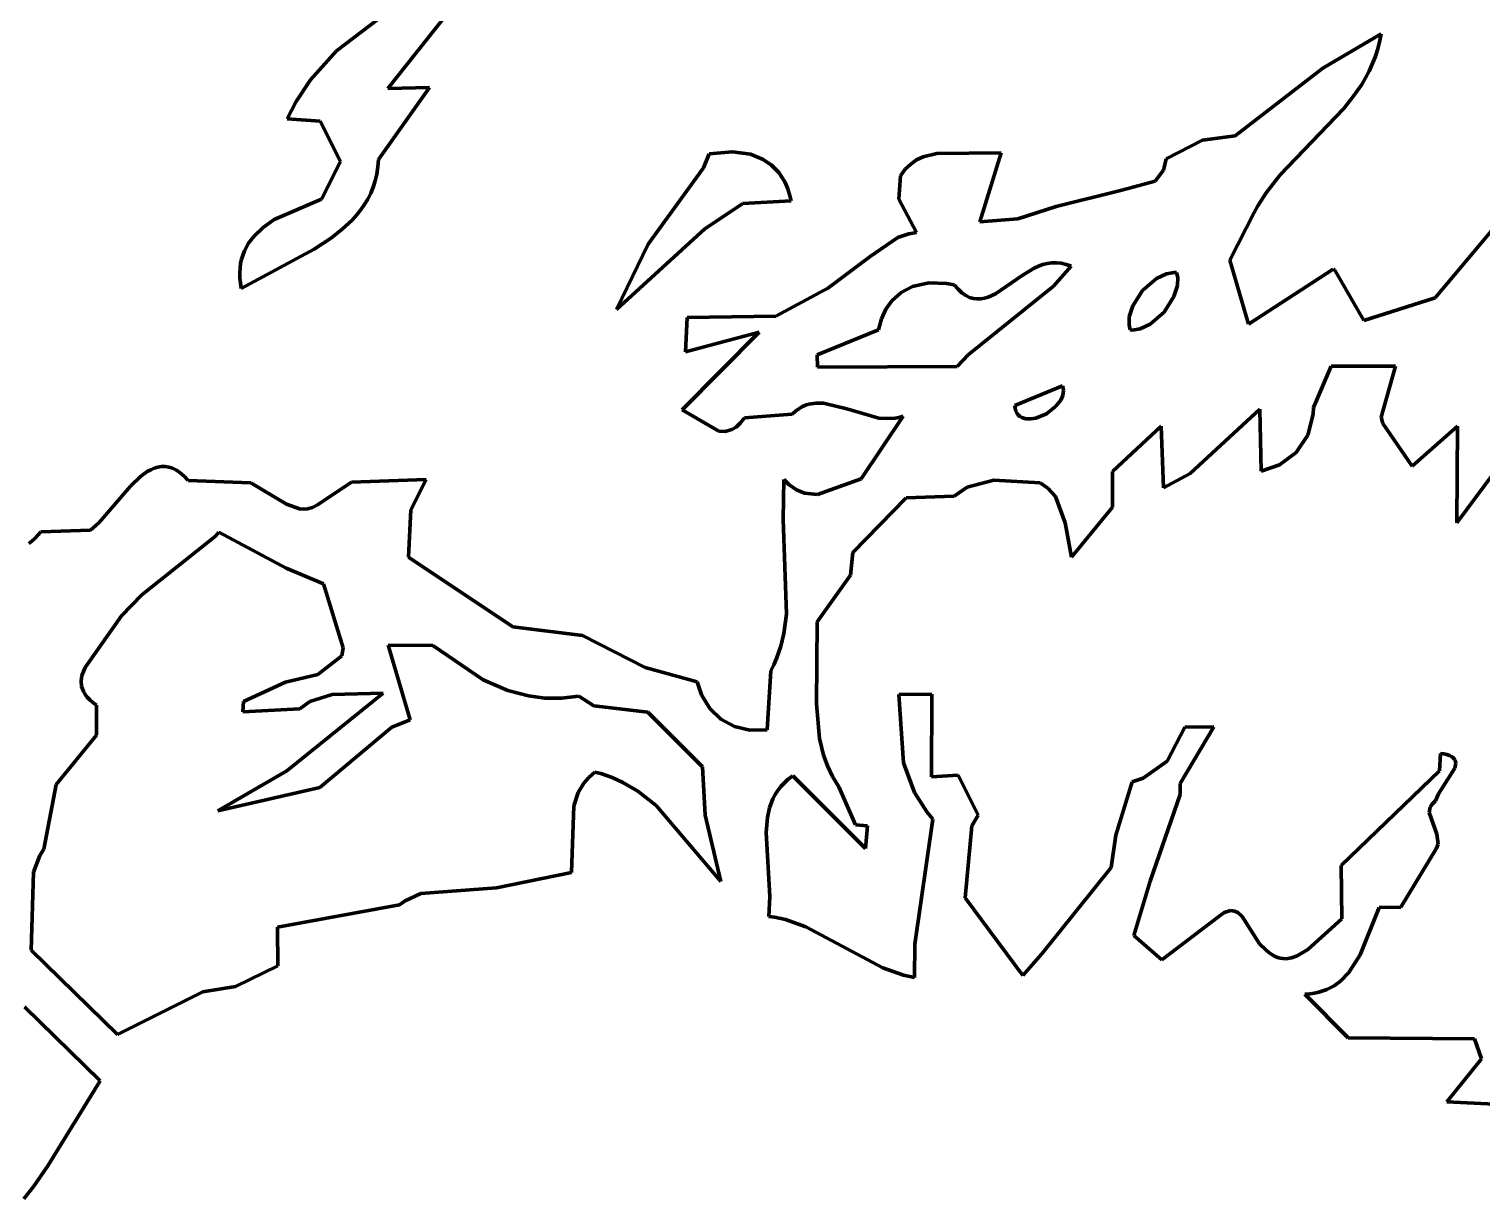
# Model space of a CAD drawing. Header units: millimetres. Extents: x 0 to 6.58, y 0 to 6.88.
# Drawn here: x 2.984 to 4.216, y 5.308 to 6.3 of the extents above; entities that cross this region are included whole.
import ezdxf

# ---------------------------------------------------------------- set-up
doc = ezdxf.new("R2010")
doc.units = ezdxf.units.MM
doc.layers.add('color#020202ff', color=7, linetype='CONTINUOUS', lineweight=100)
doc.layers.add('color#ffffffff', color=7, linetype='CONTINUOUS', lineweight=100)

msp = doc.modelspace()

# ---------------------------------------------------------------- linework, layer by layer
at = {"layer": 'color#020202ff'}
for p, q in [((3.3153, 6.3353), (3.2448, 6.2816)), ((3.2884, 6.2496), (3.3625, 6.3431)), ((4.1305, 6.2958), (4.0812, 6.2668)), ((4.1292, 6.289), (4.1305, 6.2958)), ((4.1275, 6.2825), (4.1292, 6.289)), ((3.2448, 6.2816), (3.2228, 6.2569)), ((4.1231, 6.2701), (4.1254, 6.2762)), ((4.1254, 6.2762), (4.1275, 6.2825)), ((4.0812, 6.2668), (4.0067, 6.2096)), ((4.1141, 6.2531), (4.1174, 6.2586)), ((4.1174, 6.2586), (4.1204, 6.2643)), ((4.1204, 6.2643), (4.1231, 6.2701)), ((3.2228, 6.2569), (3.2105, 6.2387)), ((3.2805, 6.1894), (3.3238, 6.2505)), ((3.3238, 6.2505), (3.2884, 6.2496)), ((4.1069, 6.2427), (4.1141, 6.2531)), ((3.2105, 6.2387), (3.2029, 6.2239)), ((4.0989, 6.2327), (4.1069, 6.2427)), ((3.2029, 6.2239), (3.231, 6.2218)), ((3.231, 6.2218), (3.2481, 6.1878)), ((4.0451, 6.1763), (4.0989, 6.2327)), ((4.0067, 6.2096), (3.979, 6.2059)), ((3.979, 6.2059), (3.9482, 6.19)), ((3.2481, 6.1878), (3.2321, 6.1558)), ((3.28, 6.1831), (3.2805, 6.1894)), ((3.5609, 6.1942), (3.556, 6.1823)), ((3.5806, 6.196), (3.5609, 6.1942)), ((3.5958, 6.1938), (3.5806, 6.196)), ((3.6067, 6.1894), (3.5958, 6.1938)), ((3.6138, 6.1846), (3.6067, 6.1894)), ((3.6199, 6.1783), (3.6138, 6.1846)), ((3.7317, 6.1855), (3.7271, 6.1811)), ((3.7367, 6.189), (3.7317, 6.1855)), ((3.7422, 6.1916), (3.7367, 6.189)), ((3.7539, 6.1945), (3.7422, 6.1916)), ((3.8083, 6.195), (3.7539, 6.1945)), ((3.7902, 6.1367), (3.8083, 6.195)), ((3.9482, 6.19), (3.9459, 6.1803)), ((3.2777, 6.1714), (3.2791, 6.1771)), ((3.2791, 6.1771), (3.28, 6.1831)), ((3.556, 6.1823), (3.5092, 6.1176)), ((3.6249, 6.1706), (3.6199, 6.1783)), ((3.7229, 6.1755), (3.7217, 6.1559)), ((3.7249, 6.1784), (3.7229, 6.1755)), ((3.7271, 6.1811), (3.7249, 6.1784)), ((3.9459, 6.1803), (3.9391, 6.171)), ((4.0331, 6.1611), (4.0451, 6.1763)), ((3.2713, 6.1558), (3.2738, 6.1608)), ((3.2738, 6.1608), (3.276, 6.166)), ((3.276, 6.166), (3.2777, 6.1714)), ((3.6275, 6.1646), (3.6249, 6.1706)), ((3.6295, 6.1579), (3.6275, 6.1646)), ((3.9107, 6.1634), (3.8549, 6.1497)), ((3.9391, 6.171), (3.9107, 6.1634)), ((4.0261, 6.1502), (4.0331, 6.1611)), ((3.2321, 6.1558), (3.192, 6.1386)), ((3.2652, 6.1465), (3.2684, 6.151)), ((3.2684, 6.151), (3.2713, 6.1558)), ((3.5571, 6.1306), (3.5893, 6.152)), ((3.5893, 6.152), (3.6302, 6.1544)), ((3.6302, 6.1544), (3.6295, 6.1579)), ((3.7217, 6.1559), (3.7366, 6.1276)), ((3.8549, 6.1497), (3.8224, 6.139)), ((4.0229, 6.1445), (4.0261, 6.1502)), ((3.192, 6.1386), (3.1826, 6.1319)), ((3.2497, 6.1303), (3.258, 6.138)), ((3.258, 6.138), (3.2617, 6.1422)), ((3.2617, 6.1422), (3.2652, 6.1465)), ((3.8224, 6.139), (3.7902, 6.1367)), ((4.0023, 6.1042), (4.0229, 6.1445)), ((4.2375, 6.1449), (4.1765, 6.0721)), ((3.1747, 6.1242), (3.1703, 6.1184)), ((3.1826, 6.1319), (3.1747, 6.1242)), ((3.2258, 6.1134), (3.2406, 6.1231)), ((3.2406, 6.1231), (3.2497, 6.1303)), ((3.4823, 6.0624), (3.5571, 6.1306)), ((3.7209, 6.1233), (3.6973, 6.1072)), ((3.73, 6.1264), (3.7209, 6.1233)), ((3.7366, 6.1276), (3.73, 6.1264)), ((3.1641, 6.0801), (3.2258, 6.1134)), ((3.1668, 6.112), (3.1643, 6.105)), ((3.1703, 6.1184), (3.1668, 6.112)), ((3.5092, 6.1176), (3.4823, 6.0624)), ((3.1635, 6.1013), (3.163, 6.0974)), ((3.1643, 6.105), (3.1635, 6.1013)), ((3.6973, 6.1072), (3.6612, 6.0801)), ((3.8364, 6.0974), (3.84, 6.099)), ((3.84, 6.099), (3.8437, 6.1003)), ((3.8437, 6.1003), (3.8474, 6.1013)), ((3.8474, 6.1013), (3.8513, 6.1018)), ((3.8513, 6.1018), (3.8552, 6.1019)), ((3.8677, 6.0989), (3.8529, 6.0822)), ((3.8552, 6.1019), (3.8593, 6.1015)), ((3.8593, 6.1015), (3.8634, 6.1005)), ((3.8634, 6.1005), (3.8677, 6.0989)), ((4.0182, 6.0499), (4.0023, 6.1042)), ((3.163, 6.0974), (3.1628, 6.0933)), ((3.1628, 6.0933), (3.1628, 6.0891)), ((3.1628, 6.0891), (3.1633, 6.0847)), ((3.8036, 6.0757), (3.8261, 6.0912)), ((3.8261, 6.0912), (3.8364, 6.0974)), ((3.9283, 6.0785), (3.9401, 6.0885)), ((3.9401, 6.0885), (3.9487, 6.0925)), ((3.9487, 6.0925), (3.9551, 6.0937)), ((3.9551, 6.0937), (3.9572, 6.0937)), ((3.9572, 6.0937), (3.9581, 6.0894)), ((3.9581, 6.0894), (3.9578, 6.0825)), ((4.0898, 6.0966), (4.0182, 6.0499)), ((4.0914, 6.0957), (4.0898, 6.0966)), ((4.1158, 6.053), (4.0914, 6.0957)), ((3.1633, 6.0847), (3.1641, 6.0801)), ((3.6582, 6.0788), (3.6173, 6.0565)), ((3.6612, 6.0801), (3.6582, 6.0788)), ((3.7156, 6.0695), (3.7236, 6.0767)), ((3.7236, 6.0767), (3.7333, 6.0817)), ((3.7333, 6.0817), (3.747, 6.0848)), ((3.747, 6.0848), (3.7621, 6.0844)), ((3.7621, 6.0844), (3.7685, 6.0832)), ((3.7685, 6.0832), (3.7718, 6.0795)), ((3.7718, 6.0795), (3.7751, 6.0765)), ((3.7751, 6.0765), (3.7784, 6.0742)), ((3.7784, 6.0742), (3.7816, 6.0726)), ((3.8529, 6.0822), (3.7803, 6.0238)), ((3.7973, 6.0728), (3.8036, 6.0757)), ((3.9199, 6.0655), (3.9283, 6.0785)), ((3.9578, 6.0825), (3.9549, 6.0732)), ((3.7068, 6.0544), (3.7106, 6.0626)), ((3.7106, 6.0626), (3.7156, 6.0695)), ((3.7816, 6.0726), (3.7848, 6.0716)), ((3.7848, 6.0716), (3.7879, 6.0712)), ((3.7879, 6.0712), (3.7911, 6.0713)), ((3.7911, 6.0713), (3.7942, 6.0718)), ((3.7942, 6.0718), (3.7973, 6.0728)), ((3.917, 6.0562), (3.9199, 6.0655)), ((3.9549, 6.0732), (3.9465, 6.06)), ((4.1765, 6.0721), (4.1158, 6.053)), ((3.5421, 6.0556), (3.5406, 6.0265)), ((3.6173, 6.0565), (3.5421, 6.0556)), ((3.7043, 6.045), (3.7068, 6.0544)), ((3.9168, 6.0494), (3.917, 6.0562)), ((3.9177, 6.045), (3.9168, 6.0494)), ((3.9348, 6.0499), (3.9262, 6.0459)), ((3.9465, 6.06), (3.9348, 6.0499)), ((3.6031, 6.0432), (3.538, 5.9772)), ((3.5406, 6.0265), (3.6031, 6.0432)), ((3.6524, 6.0238), (3.7043, 6.045)), ((3.9198, 6.0449), (3.9177, 6.045)), ((3.9262, 6.0459), (3.9198, 6.0449)), ((3.6526, 6.0133), (3.6524, 6.0238)), ((3.7712, 6.014), (3.6526, 6.0133)), ((3.7803, 6.0238), (3.7712, 6.014)), ((4.0733, 5.9792), (4.0882, 6.0143)), ((4.0882, 6.0143), (4.1428, 6.0143)), ((4.1428, 6.0143), (4.1307, 5.9709)), ((3.82, 5.9808), (3.8605, 5.9975)), ((3.8606, 5.9894), (3.8589, 5.9855)), ((3.8605, 5.9975), (3.861, 5.9955)), ((3.8612, 5.9935), (3.8606, 5.9894)), ((3.861, 5.9955), (3.8612, 5.9935)), ((3.538, 5.9772), (3.5689, 5.9593)), ((3.6312, 5.9736), (3.6339, 5.9761)), ((3.6339, 5.9761), (3.6367, 5.9782)), ((3.6367, 5.9782), (3.6395, 5.9799)), ((3.6395, 5.9799), (3.6424, 5.9811)), ((3.6424, 5.9811), (3.6454, 5.9821)), ((3.6454, 5.9821), (3.6515, 5.983)), ((3.6515, 5.983), (3.6578, 5.9828)), ((3.6578, 5.9828), (3.6775, 5.978)), ((3.6775, 5.978), (3.7048, 5.9703)), ((3.8203, 5.9784), (3.82, 5.9808)), ((3.8209, 5.9762), (3.8203, 5.9784)), ((3.8218, 5.9744), (3.8209, 5.9762)), ((3.8546, 5.98), (3.8468, 5.974)), ((3.8589, 5.9855), (3.8546, 5.98)), ((3.9686, 5.9232), (4.0276, 5.9778)), ((4.0276, 5.9778), (4.0289, 5.9254)), ((4.0729, 5.9736), (4.0733, 5.9792)), ((3.5799, 5.9606), (3.5836, 5.9627)), ((3.5836, 5.9627), (3.5872, 5.966)), ((3.5872, 5.966), (3.5908, 5.9704)), ((3.5908, 5.9704), (3.6312, 5.9736)), ((3.7252, 5.9718), (3.6896, 5.9189)), ((3.7048, 5.9703), (3.7117, 5.9698)), ((3.7117, 5.9698), (3.7185, 5.9702)), ((3.7185, 5.9702), (3.7218, 5.9708)), ((3.7218, 5.9708), (3.7252, 5.9718)), ((3.8229, 5.9729), (3.8218, 5.9744)), ((3.8243, 5.9716), (3.8229, 5.9729)), ((3.8258, 5.9707), (3.8243, 5.9716)), ((3.8294, 5.9696), (3.8258, 5.9707)), ((3.8335, 5.9695), (3.8294, 5.9696)), ((3.8379, 5.9703), (3.8335, 5.9695)), ((3.8468, 5.974), (3.8379, 5.9703)), ((3.9027, 5.9251), (3.9441, 5.9635)), ((3.9441, 5.9635), (3.946, 5.9112)), ((4.0683, 5.9558), (4.0729, 5.9736)), ((4.1307, 5.9709), (4.1321, 5.9656)), ((4.1321, 5.9656), (4.1569, 5.9295)), ((4.1569, 5.9295), (4.1954, 5.9634)), ((4.1954, 5.9634), (4.1948, 5.8814)), ((3.5689, 5.9593), (3.5744, 5.959)), ((3.5744, 5.959), (3.5799, 5.9606)), ((4.0586, 5.9412), (4.0683, 5.9558)), ((4.0444, 5.9307), (4.0586, 5.9412)), ((3.0873, 5.9265), (3.0844, 5.9249)), ((3.0903, 5.9278), (3.0873, 5.9265)), ((3.0934, 5.9287), (3.0903, 5.9278)), ((3.0964, 5.9292), (3.0934, 5.9287)), ((3.0995, 5.9292), (3.0964, 5.9292)), ((3.1027, 5.9287), (3.0995, 5.9292)), ((3.1058, 5.9277), (3.1027, 5.9287)), ((3.1091, 5.9261), (3.1058, 5.9277)), ((3.1123, 5.9239), (3.1091, 5.9261)), ((4.0289, 5.9254), (4.0444, 5.9307)), ((3.0786, 5.9207), (3.0701, 5.9126)), ((3.0844, 5.9249), (3.0786, 5.9207)), ((3.1157, 5.921), (3.1123, 5.9239)), ((3.119, 5.9175), (3.1157, 5.921)), ((3.1722, 5.9154), (3.119, 5.9175)), ((3.2025, 5.8973), (3.1722, 5.9154)), ((3.2576, 5.9159), (3.2286, 5.8967)), ((3.3208, 5.9182), (3.2576, 5.9159)), ((3.3079, 5.8925), (3.3208, 5.9182)), ((3.6241, 5.9182), (3.6236, 5.8844)), ((3.6283, 5.9141), (3.6241, 5.9182)), ((3.6348, 5.9095), (3.6283, 5.9141)), ((3.6896, 5.9189), (3.6528, 5.9055)), ((3.7797, 5.9117), (3.8021, 5.9177)), ((3.8021, 5.9177), (3.8416, 5.9154)), ((3.8416, 5.9154), (3.8481, 5.911)), ((3.9028, 5.8948), (3.9027, 5.9251)), ((3.946, 5.9112), (3.9686, 5.9232)), ((4.1948, 5.8814), (4.2268, 5.9243)), ((3.0701, 5.9126), (3.0437, 5.8819)), ((3.6415, 5.9067), (3.6348, 5.9095)), ((3.6528, 5.9055), (3.6415, 5.9067)), ((3.6827, 5.8563), (3.7279, 5.9026)), ((3.7279, 5.9026), (3.7686, 5.9041)), ((3.7686, 5.9041), (3.7797, 5.9117)), ((3.8481, 5.911), (3.8545, 5.9039)), ((3.8545, 5.9039), (3.8626, 5.8814)), ((3.2143, 5.8931), (3.2025, 5.8973)), ((3.2203, 5.8933), (3.2143, 5.8931)), ((3.2245, 5.8945), (3.2203, 5.8933)), ((3.2286, 5.8967), (3.2245, 5.8945)), ((3.3059, 5.8524), (3.3079, 5.8925)), ((3.8679, 5.8523), (3.9028, 5.8948)), ((3.0386, 5.8772), (3.0361, 5.8753)), ((3.0437, 5.8819), (3.0386, 5.8772)), ((3.6236, 5.8844), (3.6263, 5.8042)), ((3.8626, 5.8814), (3.8679, 5.8523)), ((2.9865, 5.866), (2.9839, 5.864)), ((2.9891, 5.8682), (2.9865, 5.866)), ((2.9917, 5.8709), (2.9891, 5.8682)), ((2.9942, 5.8738), (2.9917, 5.8709)), ((3.0361, 5.8753), (2.9942, 5.8738)), ((3.0798, 5.8206), (3.1422, 5.8703)), ((3.1422, 5.8703), (3.145, 5.8735)), ((3.145, 5.8735), (3.2021, 5.843)), ((3.3944, 5.7932), (3.3059, 5.8524)), ((3.6806, 5.8372), (3.6827, 5.8563)), ((3.2021, 5.843), (3.2339, 5.8297)), ((3.2339, 5.8297), (3.2506, 5.7756)), ((3.6524, 5.7976), (3.6806, 5.8372)), ((3.0624, 5.8028), (3.0798, 5.8206)), ((3.0552, 5.7923), (3.0624, 5.8028)), ((3.6263, 5.8042), (3.6241, 5.7876)), ((3.0316, 5.7588), (3.0539, 5.7901)), ((3.0539, 5.7901), (3.0552, 5.7923)), ((3.4534, 5.7861), (3.3944, 5.7932)), ((3.6517, 5.728), (3.6524, 5.7976)), ((3.3074, 5.7146), (3.2885, 5.7779)), ((3.2885, 5.7779), (3.3265, 5.7776)), ((3.3265, 5.7776), (3.3692, 5.7485)), ((3.5065, 5.7588), (3.4534, 5.7861)), ((3.6241, 5.7876), (3.6215, 5.7769)), ((3.2494, 5.7689), (3.2289, 5.753)), ((3.2506, 5.7756), (3.2494, 5.7689)), ((3.6178, 5.7664), (3.6156, 5.7612)), ((3.6215, 5.7769), (3.6178, 5.7664)), ((3.0289, 5.752), (3.0316, 5.7588)), ((3.5505, 5.7468), (3.5065, 5.7588)), ((3.613, 5.7561), (3.61, 5.7061)), ((3.6156, 5.7612), (3.613, 5.7561)), ((3.0283, 5.7475), (3.0289, 5.752)), ((3.0287, 5.7429), (3.0283, 5.7475)), ((3.0294, 5.7407), (3.0287, 5.7429)), ((3.2016, 5.7464), (3.1661, 5.73)), ((3.2289, 5.753), (3.2016, 5.7464)), ((3.3692, 5.7485), (3.3901, 5.7394)), ((3.5543, 5.7358), (3.5505, 5.7468)), ((3.0304, 5.7384), (3.0294, 5.7407)), ((3.0317, 5.7361), (3.0304, 5.7384)), ((3.0335, 5.7338), (3.0317, 5.7361)), ((3.0356, 5.7315), (3.0335, 5.7338)), ((3.0382, 5.7292), (3.0356, 5.7315)), ((3.0412, 5.7269), (3.0382, 5.7292)), ((3.1661, 5.73), (3.1653, 5.7212)), ((3.2844, 5.7371), (3.2026, 5.6712)), ((3.2137, 5.7239), (3.2223, 5.73)), ((3.2223, 5.73), (3.2412, 5.7359)), ((3.2412, 5.7359), (3.2844, 5.7371)), ((3.3901, 5.7394), (3.4077, 5.7348)), ((3.4077, 5.7348), (3.4214, 5.733)), ((3.4214, 5.733), (3.4356, 5.7329)), ((3.4356, 5.7329), (3.4504, 5.7346)), ((3.4504, 5.7346), (3.4629, 5.7265)), ((3.5614, 5.7241), (3.5543, 5.7358)), ((3.7495, 5.7362), (3.7217, 5.736)), ((3.7217, 5.736), (3.7257, 5.6781)), ((3.7494, 5.6663), (3.7495, 5.7362)), ((3.0412, 5.7016), (3.0412, 5.7269)), ((3.1653, 5.7212), (3.2137, 5.7239)), ((3.4629, 5.7265), (3.5088, 5.7209)), ((3.5088, 5.7209), (3.5551, 5.6748)), ((3.5708, 5.715), (3.5614, 5.7241)), ((3.6543, 5.6987), (3.6517, 5.728)), ((3.2307, 5.6572), (3.2918, 5.7083)), ((3.2918, 5.7083), (3.3074, 5.7146)), ((3.5822, 5.7088), (3.5708, 5.715)), ((3.5953, 5.7058), (3.5822, 5.7088)), ((3.61, 5.7061), (3.5953, 5.7058)), ((3.9641, 5.7083), (3.9492, 5.6794)), ((3.9602, 5.6606), (3.9886, 5.7087)), ((3.9886, 5.7087), (3.9641, 5.7083)), ((3.007, 5.6597), (3.0412, 5.7016)), ((3.6577, 5.6846), (3.6543, 5.6987)), ((3.6611, 5.6754), (3.6577, 5.6846)), ((3.9492, 5.6794), (3.9287, 5.6651)), ((4.1809, 5.6861), (4.18, 5.6712)), ((4.1838, 5.6857), (4.1809, 5.6861)), ((4.1863, 5.6851), (4.1838, 5.6857)), ((4.1884, 5.6844), (4.1863, 5.6851)), ((4.1901, 5.6835), (4.1884, 5.6844)), ((4.1915, 5.6826), (4.1901, 5.6835)), ((4.1926, 5.6816), (4.1915, 5.6826)), ((4.1933, 5.6804), (4.1926, 5.6816)), ((4.1939, 5.6779), (4.1933, 5.6804)), ((3.2026, 5.6712), (3.1443, 5.6373)), ((3.4638, 5.6702), (3.4587, 5.6657)), ((3.4689, 5.6689), (3.4638, 5.6702)), ((3.4786, 5.6656), (3.4689, 5.6689)), ((3.5551, 5.6748), (3.5574, 5.6337)), ((3.6279, 5.6643), (3.6317, 5.6671)), ((3.6317, 5.6671), (3.6934, 5.6055)), ((3.6654, 5.6664), (3.6611, 5.6754)), ((3.7257, 5.6781), (3.7349, 5.653)), ((3.7719, 5.6675), (3.7494, 5.6663)), ((3.7888, 5.6336), (3.7719, 5.6675)), ((4.18, 5.6712), (4.0967, 5.5911)), ((4.1792, 5.6519), (4.1932, 5.6736)), ((4.1932, 5.6736), (4.1939, 5.6779)), ((2.9967, 5.6048), (3.007, 5.6597)), ((3.1443, 5.6373), (3.2307, 5.6572)), ((3.4545, 5.6609), (3.4498, 5.653)), ((3.4587, 5.6657), (3.4545, 5.6609)), ((3.4877, 5.6615), (3.4786, 5.6656)), ((3.5004, 5.654), (3.4877, 5.6615)), ((3.6168, 5.6512), (3.619, 5.6547)), ((3.619, 5.6547), (3.6216, 5.658)), ((3.6216, 5.658), (3.6246, 5.6612)), ((3.6246, 5.6612), (3.6279, 5.6643)), ((3.6707, 5.6577), (3.6654, 5.6664)), ((3.685, 5.6256), (3.6707, 5.6577)), ((3.9194, 5.6621), (3.9056, 5.6168)), ((3.9287, 5.6651), (3.9194, 5.6621)), ((3.9602, 5.6513), (3.9602, 5.6606)), ((3.4498, 5.653), (3.446, 5.6415)), ((3.5158, 5.6419), (3.5004, 5.654)), ((3.612, 5.6398), (3.6149, 5.6475)), ((3.6149, 5.6475), (3.6168, 5.6512)), ((3.7349, 5.653), (3.7453, 5.6365)), ((3.9346, 5.5777), (3.9602, 5.6513)), ((4.1721, 5.6404), (4.1738, 5.6431)), ((4.1738, 5.6431), (4.1766, 5.6458)), ((4.1766, 5.6458), (4.1792, 5.6519)), ((3.446, 5.6415), (3.4442, 5.5852)), ((3.5706, 5.5776), (3.5158, 5.6419)), ((3.5574, 5.6337), (3.5706, 5.5776)), ((3.6091, 5.6189), (3.6102, 5.6317)), ((3.6102, 5.6317), (3.612, 5.6398)), ((3.7504, 5.6302), (3.7353, 5.5243)), ((3.7453, 5.6365), (3.7504, 5.6302)), ((3.7836, 5.6248), (3.7888, 5.6336)), ((4.1712, 5.6361), (4.1721, 5.6404)), ((4.1778, 5.6175), (4.1712, 5.6361)), ((3.6122, 5.5648), (3.6091, 5.6189)), ((3.6951, 5.6246), (3.685, 5.6256)), ((3.6934, 5.6055), (3.6951, 5.6246)), ((3.7779, 5.5637), (3.7836, 5.6248)), ((3.9056, 5.6168), (3.9018, 5.5893)), ((4.1772, 5.6051), (4.1789, 5.6091)), ((4.1789, 5.6091), (4.1778, 5.6175)), ((2.9878, 5.5855), (2.9934, 5.5995)), ((2.9934, 5.5995), (2.9967, 5.6048)), ((4.1472, 5.5557), (4.1772, 5.6051)), ((2.986, 5.5192), (2.9878, 5.5855)), ((3.4442, 5.5852), (3.3804, 5.572)), ((3.9018, 5.5893), (3.843, 5.5163)), ((4.0967, 5.5911), (4.0973, 5.546)), ((3.3804, 5.572), (3.3163, 5.5672)), ((3.921, 5.5316), (3.9346, 5.5777)), ((3.2981, 5.5577), (3.1947, 5.5389)), ((3.303, 5.5612), (3.2981, 5.5577)), ((3.3163, 5.5672), (3.303, 5.5612)), ((3.6115, 5.5479), (3.6122, 5.5648)), ((3.8269, 5.4979), (3.7779, 5.5637)), ((3.6162, 5.5473), (3.6115, 5.5479)), ((3.6254, 5.5453), (3.6162, 5.5473)), ((3.6429, 5.5392), (3.6254, 5.5453)), ((3.9929, 5.5479), (3.9445, 5.511)), ((3.9952, 5.5496), (3.9929, 5.5479)), ((3.9972, 5.5509), (3.9952, 5.5496)), ((3.9992, 5.5518), (3.9972, 5.5509)), ((4.0011, 5.5525), (3.9992, 5.5518)), ((4.0028, 5.5528), (4.0011, 5.5525)), ((4.0061, 5.5525), (4.0028, 5.5528)), ((4.009, 5.5513), (4.0061, 5.5525)), ((4.0128, 5.5479), (4.009, 5.5513)), ((4.0274, 5.5247), (4.0128, 5.5479)), ((4.0973, 5.546), (4.0685, 5.52)), ((4.1128, 5.5153), (4.129, 5.5555)), ((4.129, 5.5555), (4.1472, 5.5557)), ((3.1947, 5.5389), (3.195, 5.506)), ((3.7082, 5.5043), (3.6429, 5.5392)), ((3.9445, 5.511), (3.921, 5.5316)), ((3.0592, 5.4477), (2.986, 5.5192)), ((3.7353, 5.5243), (3.7348, 5.4962)), ((4.0329, 5.5195), (4.0274, 5.5247)), ((4.0354, 5.5174), (4.0329, 5.5195)), ((4.0685, 5.52), (4.0594, 5.5145)), ((3.843, 5.5163), (3.8269, 5.4979)), ((4.0378, 5.5156), (4.0354, 5.5174)), ((4.0402, 5.5143), (4.0378, 5.5156)), ((4.0427, 5.5132), (4.0402, 5.5143)), ((4.0451, 5.5126), (4.0427, 5.5132)), ((4.0499, 5.5121), (4.0451, 5.5126)), ((4.0547, 5.5128), (4.0499, 5.5121)), ((4.0594, 5.5145), (4.0547, 5.5128)), ((4.1033, 5.5004), (4.1128, 5.5153)), ((3.195, 5.506), (3.1593, 5.4884)), ((3.7257, 5.4982), (3.7082, 5.5043)), ((3.7348, 5.4962), (3.7257, 5.4982)), ((4.0961, 5.4931), (4.1033, 5.5004)), ((3.1316, 5.484), (3.0592, 5.4477)), ((3.1593, 5.4884), (3.1316, 5.484)), ((4.066, 5.4821), (4.0701, 5.4823)), ((4.1027, 5.4451), (4.066, 5.4821)), ((4.0701, 5.4823), (4.074, 5.4828)), ((4.074, 5.4828), (4.0777, 5.4836)), ((4.0777, 5.4836), (4.0846, 5.4859)), ((4.0846, 5.4859), (4.0907, 5.4891)), ((4.0907, 5.4891), (4.0961, 5.4931)), ((2.9804, 5.4713), (3.0443, 5.4085)), ((4.2096, 5.4442), (4.1027, 5.4451)), ((4.2157, 5.4272), (4.2096, 5.4442)), ((4.1863, 5.3907), (4.2157, 5.4272)), ((3.0443, 5.4085), (3.0001, 5.3365)), ((4.2383, 5.3883), (4.1863, 5.3907)), ((3.0001, 5.3365), (2.9883, 5.3192)), ((2.9883, 5.3192), (2.9797, 5.3085))]:
    msp.add_line(p, q, dxfattribs=at)
at = {"layer": 'color#ffffffff'}
for p, q in [((3.2448, 6.2816), (3.3153, 6.3353)), ((3.3625, 6.3431), (3.2884, 6.2496)), ((4.0812, 6.2668), (4.1305, 6.2958)), ((4.1305, 6.2958), (4.1292, 6.289)), ((4.1292, 6.289), (4.1275, 6.2825)), ((3.2228, 6.2569), (3.2448, 6.2816)), ((4.1254, 6.2762), (4.1231, 6.2701)), ((4.1275, 6.2825), (4.1254, 6.2762)), ((4.0067, 6.2096), (4.0812, 6.2668)), ((4.1174, 6.2586), (4.1141, 6.2531)), ((4.1204, 6.2643), (4.1174, 6.2586)), ((4.1231, 6.2701), (4.1204, 6.2643)), ((3.2105, 6.2387), (3.2228, 6.2569)), ((3.3238, 6.2505), (3.2805, 6.1894)), ((3.2884, 6.2496), (3.3238, 6.2505)), ((4.1141, 6.2531), (4.1069, 6.2427)), ((3.2029, 6.2239), (3.2105, 6.2387)), ((4.1069, 6.2427), (4.0989, 6.2327)), ((3.231, 6.2218), (3.2029, 6.2239)), ((3.2481, 6.1878), (3.231, 6.2218)), ((4.0989, 6.2327), (4.0451, 6.1763)), ((3.979, 6.2059), (4.0067, 6.2096)), ((3.9482, 6.19), (3.979, 6.2059)), ((3.2321, 6.1558), (3.2481, 6.1878)), ((3.2805, 6.1894), (3.28, 6.1831)), ((3.556, 6.1823), (3.5609, 6.1942)), ((3.5609, 6.1942), (3.5806, 6.196)), ((3.5806, 6.196), (3.5958, 6.1938)), ((3.5958, 6.1938), (3.6067, 6.1894)), ((3.6067, 6.1894), (3.6138, 6.1846)), ((3.6138, 6.1846), (3.6199, 6.1783)), ((3.7271, 6.1811), (3.7317, 6.1855)), ((3.7317, 6.1855), (3.7367, 6.189)), ((3.7367, 6.189), (3.7422, 6.1916)), ((3.7422, 6.1916), (3.7539, 6.1945)), ((3.7539, 6.1945), (3.8083, 6.195)), ((3.8083, 6.195), (3.7902, 6.1367)), ((3.9459, 6.1803), (3.9482, 6.19)), ((3.2791, 6.1771), (3.2777, 6.1714)), ((3.28, 6.1831), (3.2791, 6.1771)), ((3.5092, 6.1176), (3.556, 6.1823)), ((3.6199, 6.1783), (3.6249, 6.1706)), ((3.7217, 6.1559), (3.7229, 6.1755)), ((3.7229, 6.1755), (3.7249, 6.1784)), ((3.7249, 6.1784), (3.7271, 6.1811)), ((3.9391, 6.171), (3.9459, 6.1803)), ((4.0451, 6.1763), (4.0331, 6.1611)), ((3.2738, 6.1608), (3.2713, 6.1558)), ((3.276, 6.166), (3.2738, 6.1608)), ((3.2777, 6.1714), (3.276, 6.166)), ((3.6249, 6.1706), (3.6275, 6.1646)), ((3.6275, 6.1646), (3.6295, 6.1579)), ((3.8549, 6.1497), (3.9107, 6.1634)), ((3.9107, 6.1634), (3.9391, 6.171)), ((4.0331, 6.1611), (4.0261, 6.1502)), ((3.192, 6.1386), (3.2321, 6.1558)), ((3.2684, 6.151), (3.2652, 6.1465)), ((3.2713, 6.1558), (3.2684, 6.151)), ((3.5893, 6.152), (3.5571, 6.1306)), ((3.6302, 6.1544), (3.5893, 6.152)), ((3.6295, 6.1579), (3.6302, 6.1544)), ((3.7366, 6.1276), (3.7217, 6.1559)), ((3.8224, 6.139), (3.8549, 6.1497)), ((4.0261, 6.1502), (4.0229, 6.1445)), ((3.1826, 6.1319), (3.192, 6.1386)), ((3.258, 6.138), (3.2497, 6.1303)), ((3.2617, 6.1422), (3.258, 6.138)), ((3.2652, 6.1465), (3.2617, 6.1422)), ((3.7902, 6.1367), (3.8224, 6.139)), ((4.0229, 6.1445), (4.0023, 6.1042)), ((4.1765, 6.0721), (4.2375, 6.1449)), ((3.1703, 6.1184), (3.1747, 6.1242)), ((3.1747, 6.1242), (3.1826, 6.1319)), ((3.2406, 6.1231), (3.2258, 6.1134)), ((3.2497, 6.1303), (3.2406, 6.1231)), ((3.5571, 6.1306), (3.4823, 6.0624)), ((3.6973, 6.1072), (3.7209, 6.1233)), ((3.7209, 6.1233), (3.73, 6.1264)), ((3.73, 6.1264), (3.7366, 6.1276)), ((3.2258, 6.1134), (3.1641, 6.0801)), ((3.1643, 6.105), (3.1668, 6.112)), ((3.1668, 6.112), (3.1703, 6.1184)), ((3.4823, 6.0624), (3.5092, 6.1176)), ((3.163, 6.0974), (3.1635, 6.1013)), ((3.1635, 6.1013), (3.1643, 6.105)), ((3.6612, 6.0801), (3.6973, 6.1072)), ((3.84, 6.099), (3.8364, 6.0974)), ((3.8437, 6.1003), (3.84, 6.099)), ((3.8474, 6.1013), (3.8437, 6.1003)), ((3.8513, 6.1018), (3.8474, 6.1013)), ((3.8552, 6.1019), (3.8513, 6.1018)), ((3.8529, 6.0822), (3.8677, 6.0989)), ((3.8593, 6.1015), (3.8552, 6.1019)), ((3.8634, 6.1005), (3.8593, 6.1015)), ((3.8677, 6.0989), (3.8634, 6.1005)), ((4.0023, 6.1042), (4.0182, 6.0499)), ((3.1628, 6.0933), (3.163, 6.0974)), ((3.1628, 6.0891), (3.1628, 6.0933)), ((3.1633, 6.0847), (3.1628, 6.0891)), ((3.8261, 6.0912), (3.8036, 6.0757)), ((3.8364, 6.0974), (3.8261, 6.0912)), ((3.9401, 6.0885), (3.9283, 6.0785)), ((3.9487, 6.0925), (3.9401, 6.0885)), ((3.9551, 6.0937), (3.9487, 6.0925)), ((3.9572, 6.0937), (3.9551, 6.0937)), ((3.9581, 6.0894), (3.9572, 6.0937)), ((3.9578, 6.0825), (3.9581, 6.0894)), ((4.0182, 6.0499), (4.0898, 6.0966)), ((4.0898, 6.0966), (4.0914, 6.0957)), ((4.0914, 6.0957), (4.1158, 6.053)), ((3.1641, 6.0801), (3.1633, 6.0847)), ((3.6173, 6.0565), (3.6582, 6.0788)), ((3.6582, 6.0788), (3.6612, 6.0801)), ((3.7236, 6.0767), (3.7156, 6.0695)), ((3.7333, 6.0817), (3.7236, 6.0767)), ((3.747, 6.0848), (3.7333, 6.0817)), ((3.7621, 6.0844), (3.747, 6.0848)), ((3.7685, 6.0832), (3.7621, 6.0844)), ((3.7718, 6.0795), (3.7685, 6.0832)), ((3.7751, 6.0765), (3.7718, 6.0795)), ((3.7784, 6.0742), (3.7751, 6.0765)), ((3.7816, 6.0726), (3.7784, 6.0742)), ((3.7803, 6.0238), (3.8529, 6.0822)), ((3.8036, 6.0757), (3.7973, 6.0728)), ((3.9283, 6.0785), (3.9199, 6.0655)), ((3.9549, 6.0732), (3.9578, 6.0825)), ((3.7106, 6.0626), (3.7068, 6.0544)), ((3.7156, 6.0695), (3.7106, 6.0626)), ((3.7848, 6.0716), (3.7816, 6.0726)), ((3.7879, 6.0712), (3.7848, 6.0716)), ((3.7911, 6.0713), (3.7879, 6.0712)), ((3.7942, 6.0718), (3.7911, 6.0713)), ((3.7973, 6.0728), (3.7942, 6.0718)), ((3.9199, 6.0655), (3.917, 6.0562)), ((3.9465, 6.06), (3.9549, 6.0732)), ((4.1158, 6.053), (4.1765, 6.0721)), ((3.5406, 6.0265), (3.5421, 6.0556)), ((3.5421, 6.0556), (3.6173, 6.0565)), ((3.7068, 6.0544), (3.7043, 6.045)), ((3.917, 6.0562), (3.9168, 6.0494)), ((3.9168, 6.0494), (3.9177, 6.045)), ((3.9262, 6.0459), (3.9348, 6.0499)), ((3.9348, 6.0499), (3.9465, 6.06)), ((3.538, 5.9772), (3.6031, 6.0432)), ((3.6031, 6.0432), (3.5406, 6.0265)), ((3.7043, 6.045), (3.6524, 6.0238)), ((3.9177, 6.045), (3.9198, 6.0449)), ((3.9198, 6.0449), (3.9262, 6.0459)), ((3.6524, 6.0238), (3.6526, 6.0133)), ((3.6526, 6.0133), (3.7712, 6.014)), ((3.7712, 6.014), (3.7803, 6.0238)), ((4.0882, 6.0143), (4.0733, 5.9792)), ((4.1428, 6.0143), (4.0882, 6.0143)), ((4.1307, 5.9709), (4.1428, 6.0143)), ((3.8605, 5.9975), (3.82, 5.9808)), ((3.8589, 5.9855), (3.8606, 5.9894)), ((3.861, 5.9955), (3.8605, 5.9975)), ((3.8606, 5.9894), (3.8612, 5.9935)), ((3.8612, 5.9935), (3.861, 5.9955)), ((3.5689, 5.9593), (3.538, 5.9772)), ((3.6339, 5.9761), (3.6312, 5.9736)), ((3.6367, 5.9782), (3.6339, 5.9761)), ((3.6395, 5.9799), (3.6367, 5.9782)), ((3.6424, 5.9811), (3.6395, 5.9799)), ((3.6454, 5.9821), (3.6424, 5.9811)), ((3.6515, 5.983), (3.6454, 5.9821)), ((3.6578, 5.9828), (3.6515, 5.983)), ((3.6775, 5.978), (3.6578, 5.9828)), ((3.7048, 5.9703), (3.6775, 5.978)), ((3.82, 5.9808), (3.8203, 5.9784)), ((3.8203, 5.9784), (3.8209, 5.9762)), ((3.8209, 5.9762), (3.8218, 5.9744)), ((3.8468, 5.974), (3.8546, 5.98)), ((3.8546, 5.98), (3.8589, 5.9855)), ((4.0276, 5.9778), (3.9686, 5.9232)), ((4.0289, 5.9254), (4.0276, 5.9778)), ((4.0733, 5.9792), (4.0729, 5.9736)), ((3.5836, 5.9627), (3.5799, 5.9606)), ((3.5872, 5.966), (3.5836, 5.9627)), ((3.5908, 5.9704), (3.5872, 5.966)), ((3.6312, 5.9736), (3.5908, 5.9704)), ((3.6896, 5.9189), (3.7252, 5.9718)), ((3.7117, 5.9698), (3.7048, 5.9703)), ((3.7185, 5.9702), (3.7117, 5.9698)), ((3.7218, 5.9708), (3.7185, 5.9702)), ((3.7252, 5.9718), (3.7218, 5.9708)), ((3.8218, 5.9744), (3.8229, 5.9729)), ((3.8229, 5.9729), (3.8243, 5.9716)), ((3.8243, 5.9716), (3.8258, 5.9707)), ((3.8258, 5.9707), (3.8294, 5.9696)), ((3.8294, 5.9696), (3.8335, 5.9695)), ((3.8335, 5.9695), (3.8379, 5.9703)), ((3.8379, 5.9703), (3.8468, 5.974)), ((3.9441, 5.9635), (3.9027, 5.9251)), ((3.946, 5.9112), (3.9441, 5.9635)), ((4.0729, 5.9736), (4.0683, 5.9558)), ((4.1321, 5.9656), (4.1307, 5.9709)), ((4.1569, 5.9295), (4.1321, 5.9656)), ((4.1954, 5.9634), (4.1569, 5.9295)), ((4.1948, 5.8814), (4.1954, 5.9634)), ((3.5744, 5.959), (3.5689, 5.9593)), ((3.5799, 5.9606), (3.5744, 5.959)), ((4.0683, 5.9558), (4.0586, 5.9412)), ((4.0586, 5.9412), (4.0444, 5.9307)), ((3.0844, 5.9249), (3.0873, 5.9265)), ((3.0873, 5.9265), (3.0903, 5.9278)), ((3.0903, 5.9278), (3.0934, 5.9287)), ((3.0934, 5.9287), (3.0964, 5.9292)), ((3.0964, 5.9292), (3.0995, 5.9292)), ((3.0995, 5.9292), (3.1027, 5.9287)), ((3.1027, 5.9287), (3.1058, 5.9277)), ((3.1058, 5.9277), (3.1091, 5.9261)), ((3.1091, 5.9261), (3.1123, 5.9239)), ((4.0444, 5.9307), (4.0289, 5.9254)), ((3.0701, 5.9126), (3.0786, 5.9207)), ((3.0786, 5.9207), (3.0844, 5.9249)), ((3.1123, 5.9239), (3.1157, 5.921)), ((3.1157, 5.921), (3.119, 5.9175)), ((3.119, 5.9175), (3.1722, 5.9154)), ((3.1722, 5.9154), (3.2025, 5.8973)), ((3.2286, 5.8967), (3.2576, 5.9159)), ((3.2576, 5.9159), (3.3208, 5.9182)), ((3.3208, 5.9182), (3.3079, 5.8925)), ((3.6236, 5.8844), (3.6241, 5.9182)), ((3.6241, 5.9182), (3.6283, 5.9141)), ((3.6283, 5.9141), (3.6348, 5.9095)), ((3.6528, 5.9055), (3.6896, 5.9189)), ((3.8021, 5.9177), (3.7797, 5.9117)), ((3.8416, 5.9154), (3.8021, 5.9177)), ((3.8481, 5.911), (3.8416, 5.9154)), ((3.9027, 5.9251), (3.9028, 5.8948)), ((3.9686, 5.9232), (3.946, 5.9112)), ((4.2268, 5.9243), (4.1948, 5.8814)), ((3.0437, 5.8819), (3.0701, 5.9126)), ((3.6348, 5.9095), (3.6415, 5.9067)), ((3.6415, 5.9067), (3.6528, 5.9055)), ((3.7279, 5.9026), (3.6827, 5.8563)), ((3.7686, 5.9041), (3.7279, 5.9026)), ((3.7797, 5.9117), (3.7686, 5.9041)), ((3.8545, 5.9039), (3.8481, 5.911)), ((3.8626, 5.8814), (3.8545, 5.9039)), ((3.2025, 5.8973), (3.2143, 5.8931)), ((3.2143, 5.8931), (3.2203, 5.8933)), ((3.2203, 5.8933), (3.2245, 5.8945)), ((3.2245, 5.8945), (3.2286, 5.8967)), ((3.3079, 5.8925), (3.3059, 5.8524)), ((3.9028, 5.8948), (3.8679, 5.8523)), ((3.0361, 5.8753), (3.0386, 5.8772)), ((3.0386, 5.8772), (3.0437, 5.8819)), ((3.6263, 5.8042), (3.6236, 5.8844)), ((3.8679, 5.8523), (3.8626, 5.8814)), ((2.9839, 5.864), (2.9865, 5.866)), ((2.9865, 5.866), (2.9891, 5.8682)), ((2.9891, 5.8682), (2.9917, 5.8709)), ((2.9917, 5.8709), (2.9942, 5.8738)), ((2.9942, 5.8738), (3.0361, 5.8753)), ((3.1422, 5.8703), (3.0798, 5.8206)), ((3.145, 5.8735), (3.1422, 5.8703)), ((3.2021, 5.843), (3.145, 5.8735)), ((3.3059, 5.8524), (3.3944, 5.7932)), ((3.6827, 5.8563), (3.6806, 5.8372)), ((3.2339, 5.8297), (3.2021, 5.843)), ((3.2506, 5.7756), (3.2339, 5.8297)), ((3.6806, 5.8372), (3.6524, 5.7976)), ((3.0798, 5.8206), (3.0624, 5.8028)), ((3.0624, 5.8028), (3.0552, 5.7923)), ((3.6241, 5.7876), (3.6263, 5.8042)), ((3.0539, 5.7901), (3.0316, 5.7588)), ((3.0552, 5.7923), (3.0539, 5.7901)), ((3.3944, 5.7932), (3.4534, 5.7861)), ((3.6524, 5.7976), (3.6517, 5.728)), ((3.3265, 5.7776), (3.2885, 5.7779)), ((3.2885, 5.7779), (3.3074, 5.7146)), ((3.3692, 5.7485), (3.3265, 5.7776)), ((3.4534, 5.7861), (3.5065, 5.7588)), ((3.6215, 5.7769), (3.6241, 5.7876)), ((3.2289, 5.753), (3.2494, 5.7689)), ((3.2494, 5.7689), (3.2506, 5.7756)), ((3.6156, 5.7612), (3.6178, 5.7664)), ((3.6178, 5.7664), (3.6215, 5.7769)), ((3.0316, 5.7588), (3.0289, 5.752)), ((3.5065, 5.7588), (3.5505, 5.7468)), ((3.61, 5.7061), (3.613, 5.7561)), ((3.613, 5.7561), (3.6156, 5.7612)), ((3.0289, 5.752), (3.0283, 5.7475)), ((3.0283, 5.7475), (3.0287, 5.7429)), ((3.0287, 5.7429), (3.0294, 5.7407)), ((3.1661, 5.73), (3.2016, 5.7464)), ((3.2016, 5.7464), (3.2289, 5.753)), ((3.3901, 5.7394), (3.3692, 5.7485)), ((3.5505, 5.7468), (3.5543, 5.7358)), ((3.0294, 5.7407), (3.0304, 5.7384)), ((3.0304, 5.7384), (3.0317, 5.7361)), ((3.0317, 5.7361), (3.0335, 5.7338)), ((3.0335, 5.7338), (3.0356, 5.7315)), ((3.0356, 5.7315), (3.0382, 5.7292)), ((3.0382, 5.7292), (3.0412, 5.7269)), ((3.1653, 5.7212), (3.1661, 5.73)), ((3.2026, 5.6712), (3.2844, 5.7371)), ((3.2223, 5.73), (3.2137, 5.7239)), ((3.2412, 5.7359), (3.2223, 5.73)), ((3.2844, 5.7371), (3.2412, 5.7359)), ((3.4077, 5.7348), (3.3901, 5.7394)), ((3.4214, 5.733), (3.4077, 5.7348)), ((3.4356, 5.7329), (3.4214, 5.733)), ((3.4504, 5.7346), (3.4356, 5.7329)), ((3.4629, 5.7265), (3.4504, 5.7346)), ((3.5543, 5.7358), (3.5614, 5.7241)), ((3.7217, 5.736), (3.7495, 5.7362)), ((3.7257, 5.6781), (3.7217, 5.736)), ((3.7495, 5.7362), (3.7494, 5.6663)), ((3.0412, 5.7269), (3.0412, 5.7016)), ((3.2137, 5.7239), (3.1653, 5.7212)), ((3.5088, 5.7209), (3.4629, 5.7265)), ((3.5551, 5.6748), (3.5088, 5.7209)), ((3.5614, 5.7241), (3.5708, 5.715)), ((3.6517, 5.728), (3.6543, 5.6987)), ((3.2918, 5.7083), (3.2307, 5.6572)), ((3.3074, 5.7146), (3.2918, 5.7083)), ((3.5708, 5.715), (3.5822, 5.7088)), ((3.5822, 5.7088), (3.5953, 5.7058)), ((3.5953, 5.7058), (3.61, 5.7061)), ((3.9492, 5.6794), (3.9641, 5.7083)), ((3.9886, 5.7087), (3.9602, 5.6606)), ((3.9641, 5.7083), (3.9886, 5.7087)), ((3.0412, 5.7016), (3.007, 5.6597)), ((3.6543, 5.6987), (3.6577, 5.6846)), ((3.6577, 5.6846), (3.6611, 5.6754)), ((3.9287, 5.6651), (3.9492, 5.6794)), ((4.18, 5.6712), (4.1809, 5.6861)), ((4.1809, 5.6861), (4.1838, 5.6857)), ((4.1838, 5.6857), (4.1863, 5.6851)), ((4.1863, 5.6851), (4.1884, 5.6844)), ((4.1884, 5.6844), (4.1901, 5.6835)), ((4.1901, 5.6835), (4.1915, 5.6826)), ((4.1915, 5.6826), (4.1926, 5.6816)), ((4.1926, 5.6816), (4.1933, 5.6804)), ((4.1933, 5.6804), (4.1939, 5.6779)), ((3.1443, 5.6373), (3.2026, 5.6712)), ((3.4587, 5.6657), (3.4638, 5.6702)), ((3.4638, 5.6702), (3.4689, 5.6689)), ((3.4689, 5.6689), (3.4786, 5.6656)), ((3.5574, 5.6337), (3.5551, 5.6748)), ((3.6317, 5.6671), (3.6279, 5.6643)), ((3.6934, 5.6055), (3.6317, 5.6671)), ((3.6611, 5.6754), (3.6654, 5.6664)), ((3.7349, 5.653), (3.7257, 5.6781)), ((3.7494, 5.6663), (3.7719, 5.6675)), ((3.7719, 5.6675), (3.7888, 5.6336)), ((4.0967, 5.5911), (4.18, 5.6712)), ((4.1932, 5.6736), (4.1792, 5.6519)), ((4.1939, 5.6779), (4.1932, 5.6736)), ((3.007, 5.6597), (2.9967, 5.6048)), ((3.2307, 5.6572), (3.1443, 5.6373)), ((3.4498, 5.653), (3.4545, 5.6609)), ((3.4545, 5.6609), (3.4587, 5.6657)), ((3.4786, 5.6656), (3.4877, 5.6615)), ((3.4877, 5.6615), (3.5004, 5.654)), ((3.619, 5.6547), (3.6168, 5.6512)), ((3.6216, 5.658), (3.619, 5.6547)), ((3.6246, 5.6612), (3.6216, 5.658)), ((3.6279, 5.6643), (3.6246, 5.6612)), ((3.6654, 5.6664), (3.6707, 5.6577)), ((3.6707, 5.6577), (3.685, 5.6256)), ((3.9056, 5.6168), (3.9194, 5.6621)), ((3.9194, 5.6621), (3.9287, 5.6651)), ((3.9602, 5.6606), (3.9602, 5.6513)), ((3.446, 5.6415), (3.4498, 5.653)), ((3.5004, 5.654), (3.5158, 5.6419)), ((3.6149, 5.6475), (3.612, 5.6398)), ((3.6168, 5.6512), (3.6149, 5.6475)), ((3.7453, 5.6365), (3.7349, 5.653)), ((3.9602, 5.6513), (3.9346, 5.5777)), ((4.1738, 5.6431), (4.1721, 5.6404)), ((4.1766, 5.6458), (4.1738, 5.6431)), ((4.1792, 5.6519), (4.1766, 5.6458)), ((3.4442, 5.5852), (3.446, 5.6415)), ((3.5158, 5.6419), (3.5706, 5.5776)), ((3.5706, 5.5776), (3.5574, 5.6337)), ((3.6102, 5.6317), (3.6091, 5.6189)), ((3.612, 5.6398), (3.6102, 5.6317)), ((3.7353, 5.5243), (3.7504, 5.6302)), ((3.7504, 5.6302), (3.7453, 5.6365)), ((3.7888, 5.6336), (3.7836, 5.6248)), ((4.1721, 5.6404), (4.1712, 5.6361)), ((4.1712, 5.6361), (4.1778, 5.6175)), ((3.6091, 5.6189), (3.6122, 5.5648)), ((3.685, 5.6256), (3.6951, 5.6246)), ((3.6951, 5.6246), (3.6934, 5.6055)), ((3.7836, 5.6248), (3.7779, 5.5637)), ((3.9018, 5.5893), (3.9056, 5.6168)), ((4.1789, 5.6091), (4.1772, 5.6051)), ((4.1778, 5.6175), (4.1789, 5.6091)), ((2.9934, 5.5995), (2.9878, 5.5855)), ((2.9967, 5.6048), (2.9934, 5.5995)), ((4.1772, 5.6051), (4.1472, 5.5557)), ((2.9878, 5.5855), (2.986, 5.5192)), ((3.3804, 5.572), (3.4442, 5.5852)), ((3.843, 5.5163), (3.9018, 5.5893)), ((4.0973, 5.546), (4.0967, 5.5911)), ((3.3163, 5.5672), (3.3804, 5.572)), ((3.9346, 5.5777), (3.921, 5.5316)), ((3.1947, 5.5389), (3.2981, 5.5577)), ((3.2981, 5.5577), (3.303, 5.5612)), ((3.303, 5.5612), (3.3163, 5.5672)), ((3.6122, 5.5648), (3.6115, 5.5479)), ((3.7779, 5.5637), (3.8269, 5.4979)), ((3.6115, 5.5479), (3.6162, 5.5473)), ((3.6162, 5.5473), (3.6254, 5.5453)), ((3.6254, 5.5453), (3.6429, 5.5392)), ((3.9445, 5.511), (3.9929, 5.5479)), ((3.9929, 5.5479), (3.9952, 5.5496)), ((3.9952, 5.5496), (3.9972, 5.5509)), ((3.9972, 5.5509), (3.9992, 5.5518)), ((3.9992, 5.5518), (4.0011, 5.5525)), ((4.0011, 5.5525), (4.0028, 5.5528)), ((4.0028, 5.5528), (4.0061, 5.5525)), ((4.0061, 5.5525), (4.009, 5.5513)), ((4.009, 5.5513), (4.0128, 5.5479)), ((4.0128, 5.5479), (4.0274, 5.5247)), ((4.0685, 5.52), (4.0973, 5.546)), ((4.129, 5.5555), (4.1128, 5.5153)), ((4.1472, 5.5557), (4.129, 5.5555)), ((3.195, 5.506), (3.1947, 5.5389)), ((3.6429, 5.5392), (3.7082, 5.5043)), ((3.921, 5.5316), (3.9445, 5.511)), ((2.986, 5.5192), (3.0592, 5.4477)), ((3.7348, 5.4962), (3.7353, 5.5243)), ((4.0274, 5.5247), (4.0329, 5.5195)), ((4.0329, 5.5195), (4.0354, 5.5174)), ((4.0594, 5.5145), (4.0685, 5.52)), ((3.8269, 5.4979), (3.843, 5.5163)), ((4.0354, 5.5174), (4.0378, 5.5156)), ((4.0378, 5.5156), (4.0402, 5.5143)), ((4.0402, 5.5143), (4.0427, 5.5132)), ((4.0427, 5.5132), (4.0451, 5.5126)), ((4.0451, 5.5126), (4.0499, 5.5121)), ((4.0499, 5.5121), (4.0547, 5.5128)), ((4.0547, 5.5128), (4.0594, 5.5145)), ((4.1128, 5.5153), (4.1033, 5.5004)), ((3.1593, 5.4884), (3.195, 5.506)), ((3.7082, 5.5043), (3.7257, 5.4982)), ((3.7257, 5.4982), (3.7348, 5.4962)), ((4.1033, 5.5004), (4.0961, 5.4931)), ((3.0592, 5.4477), (3.1316, 5.484)), ((3.1316, 5.484), (3.1593, 5.4884)), ((4.0701, 5.4823), (4.066, 5.4821)), ((4.066, 5.4821), (4.1027, 5.4451)), ((4.074, 5.4828), (4.0701, 5.4823)), ((4.0777, 5.4836), (4.074, 5.4828)), ((4.0846, 5.4859), (4.0777, 5.4836)), ((4.0907, 5.4891), (4.0846, 5.4859)), ((4.0961, 5.4931), (4.0907, 5.4891)), ((3.0443, 5.4085), (2.9804, 5.4713)), ((4.1027, 5.4451), (4.2096, 5.4442)), ((4.2096, 5.4442), (4.2157, 5.4272)), ((4.2157, 5.4272), (4.1863, 5.3907)), ((3.0001, 5.3365), (3.0443, 5.4085)), ((4.1863, 5.3907), (4.2383, 5.3883)), ((2.9883, 5.3192), (3.0001, 5.3365)), ((2.9797, 5.3085), (2.9883, 5.3192))]:
    msp.add_line(p, q, dxfattribs=at)

doc.saveas('drawing.dxf')
